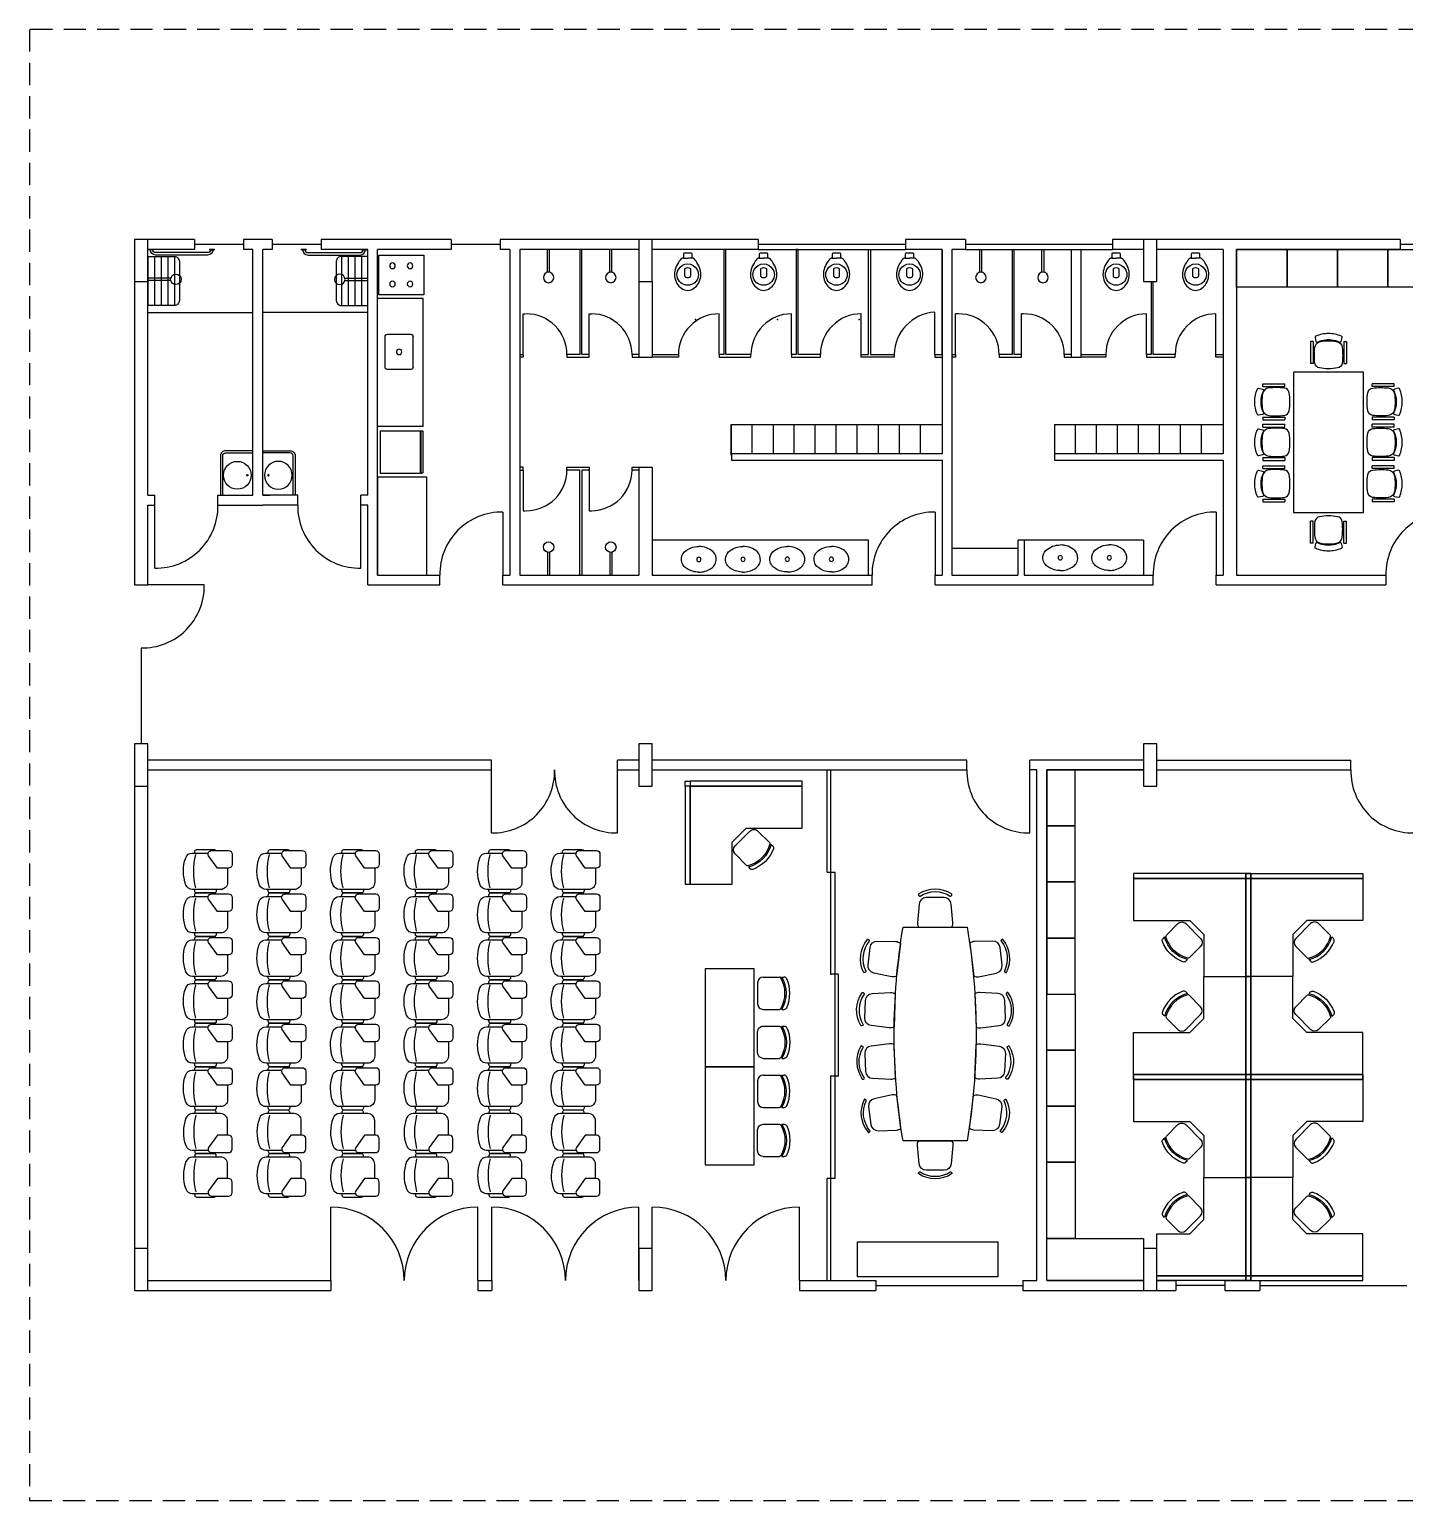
# Model space of a CAD drawing. Extents: x -1.6 to 97.8, y -3 to 18.
# Drawn here: x -1.6 to 18.03, y -3 to 18 of the extents above; entities that cross this region are included whole.
import ezdxf

# ---------------------------------------------------------------- set-up
doc = ezdxf.new("R2010")
doc.units = 0
doc.header["$LTSCALE"] = 0.05
doc.linetypes.add('HIDDEN', pattern=[9.525, 6.35, -3.175])
doc.layers.get('0').update_dxf_attribs({"linetype": 'CONTINUOUS'})
for name, color, linetype in [('1PAV$0$EQUIP', 20, 'CONTINUOUS'), ('ESTRUTURA', 7, 'CONTINUOUS'), ('FINO', 150, 'CONTINUOUS'), ('TRACEJADO', 152, 'HIDDEN')]:
    doc.layers.add(name, color=color, linetype=linetype)

# ---------------------------------------------------------------- blocks, each defined once
blk = doc.blocks.new('INF$0$CADEIRAAUDITORIO')
for points in [[(-0.255, -0.162), (-0.275, -0.162, 0.414214), (-0.305, -0.192), (-0.305, -0.439, 0.256287), (-0.291, -0.465)], [(-0.041, -0.632), (0.165, -0.632, 0.414214), (0.265, -0.532), (0.265, -0.131, 0.310055), (0.201, -0.037, 0.180153), (-0.189, -0.033, 0.316474), (-0.255, -0.127), (-0.255, -0.355)], [(0.265, -0.469), (0.285, -0.469, 0.414214), (0.315, -0.439), (0.315, -0.192, 0.414214), (0.285, -0.162), (0.265, -0.162)]]:
    blk.add_lwpolyline(points, format="xyb")
blk.add_lwpolyline([(-0.091, -0.696, 0.414214), (-0.041, -0.646), (-0.041, -0.486), (-0.216, -0.36, 0.579145), (-0.291, -0.403), (-0.291, -0.646, 0.414214), (-0.241, -0.696)], format="xyb", close=True)
blk.add_arc((0.005, -1.119), 0.97, 75.842, 104.158)
blk = doc.blocks.new('INF$0$CADEIRA')
for p, q in [((-0.08, 0.347), (-0.08, 0.379)), ((-0.08, 0.08), (-0.08, 0.312)), ((0.38, 0.347), (0.38, 0.379)), ((0.38, 0.08), (0.38, 0.312)), ((0, 0), (0.3, 0))]:
    blk.add_line(p, q)
for centre, radius, start, end in [((0.15, -0.04), 0.5, 65.6038, 114.3962), ((-0.04, 0.379), 0.04, 114.3962, 180), ((0.15, -0.04), 0.45, 59.2621, 120.7379), ((-0.06, 0.312), 0.02, 120.8102, 180), ((0.15, -0.04), 0.43, 59.1898, 120.8102), ((0.34, 0.379), 0.04, 0, 65.6038), ((0.36, 0.312), 0.02, 0, 59.1898), ((0, 0.08), 0.08, 180, 270), ((0.3, 0.08), 0.08, 270, 0)]:
    blk.add_arc(centre, radius, start, end)
blk = doc.blocks.new('INF$0$ESTACAO2_160X80')
blk.add_lwpolyline([(0, 0.7), (1.4, 0.7), (1.4, 0), (0, 0)], close=True)
blk.add_blockref('INF$0$CADEIRA', (0.2, 0.75))
at = {"xscale": -1}
blk.add_blockref('INF$0$CADEIRA', (1.2, 0.75), dxfattribs=at)
blk = doc.blocks.new('INF$0$EST_01_-_B1')
for points in [[(0, 1.67), (-0.07, 1.67), (-0.07, 0.07), (0, 0.07)], [(-0.07, 0.07), (0, 0.07), (0, 0), (-0.07, 0)], [(1.4, 0), (1.4, 0.07), (0, 0.07), (0, 0)]]:
    blk.add_lwpolyline(points, close=True)
blk.add_lwpolyline([(0.6, 1.67), (0, 1.67), (0, 0.07), (1.4, 0.07), (1.4, 0.67), (0.8, 0.67), (0.6, 0.87), (0.6, 1.67)])
at = {"extrusion": (0, 0, -1), "zscale": -1, "rotation": 45.00000000000007}
blk.add_blockref('INF$0$CADEIRA', (-0.856, 0.714), dxfattribs=at)
blk = doc.blocks.new('P02254')
for p, q in [((-0.273, 0.534), (-0.323, 0.534)), ((-0.323, 0.534), (-0.323, 0.143)), ((-0.273, 0.534), (-0.273, 0.143)), ((-0.05, 0.549), (-0.05, 0.568)), ((0.05, 0.549), (0.05, 0.568)), ((0.272, 0.534), (0.272, 0.143)), ((0.272, 0.534), (0.322, 0.534)), ((0.322, 0.534), (0.322, 0.143)), ((-0.273, 0.143), (-0.323, 0.143)), ((0.272, 0.143), (0.322, 0.143))]:
    blk.add_line(p, q)
blk.add_lwpolyline([(-0.139, 0.539, 0.340817), (-0.246, 0.427, 0.05523), (-0.244, 0.151, 0.328643), (-0.162, 0.065, 0.09095), (0.162, 0.065, 0.328643), (0.244, 0.151, 0.05523), (0.246, 0.427, 0.340817), (0.139, 0.539, 0.077917)], format="xyb", close=True)
blk.add_lwpolyline([(-0.05, 0.568, 0.100785), (-0.196, 0.525, -0.49505), (-0.225, 0.539), (-0.241, 0.61, -0.365963), (-0.229, 0.632, -0.0944), (0, 0.678, -0.0944), (0.229, 0.632, -0.365963), (0.241, 0.61), (0.225, 0.539, -0.49505), (0.196, 0.525, 0.100785), (0.05, 0.568, 0.100785)], format="xyb")
blk.add_arc((0, 0.023), 0.547, 84.7595, 95.2405)
blk = doc.blocks.new('1PAV$0$CADEIRA')
for p, q in [((-0.08, 0.347), (-0.08, 0.379)), ((-0.08, 0.08), (-0.08, 0.312)), ((0.38, 0.347), (0.38, 0.379)), ((0.38, 0.08), (0.38, 0.312)), ((0, 0), (0.3, 0))]:
    blk.add_line(p, q)
for centre, radius, start, end in [((0.15, -0.04), 0.5, 65.6038, 114.3962), ((-0.04, 0.379), 0.04, 114.3962, 180), ((0.15, -0.04), 0.45, 59.2621, 120.7379), ((-0.06, 0.312), 0.02, 120.8102, 180), ((0.15, -0.04), 0.43, 59.1898, 120.8102), ((0.34, 0.379), 0.04, 0, 65.6038), ((0.36, 0.312), 0.02, 0, 59.1898), ((0, 0.08), 0.08, 180, 270), ((0.3, 0.08), 0.08, 270, 0)]:
    blk.add_arc(centre, radius, start, end)
blk = doc.blocks.new('1PAV$0$ESTACAO1_140X160')
blk.add_lwpolyline([(-0.6, 1.4), (0, 1.4), (0, 0), (-1.6, 0), (-1.6, 0.6), (-0.8, 0.6), (-0.6, 0.8), (-0.6, 1.4)])
for points in [[(0, 0), (0, 1.4), (0.07, 1.4), (0.07, 0)], [(-1.6, -0.07), (-1.6, 0), (0, 0), (0, -0.07)], [(0.07, 0), (0.07, -0.07), (0, -0.07), (0, 0)]]:
    blk.add_lwpolyline(points, close=True)
at = {"extrusion": (0, 0, -1), "xscale": -1, "zscale": -1, "rotation": 314.9999999999999}
blk.add_blockref('1PAV$0$CADEIRA', (0.856, 0.644), dxfattribs=at)
blk = doc.blocks.new('3PAV$0$CHUV1-S')
for p, q in [((0.327, 0.015), (0, 0.015)), ((0.327, -0.015), (0, -0.015))]:
    blk.add_line(p, q)
blk.add_circle((0.4, 0), 0.075)
blk = doc.blocks.new('INF$0$BACIACOMUM_50')
at = {"color": 0, "linetype": 'BYBLOCK'}
for points in [[(0.081, -0.082, 0.059368), (0.138, -0.132, 0.082654), (0.238, -0.178, 0.104255), (0.338, -0.186, 0.107708), (0.438, -0.153, 0.088187), (0.508, -0.09, 0.163426), (0.538, 0, 0.163426), (0.508, 0.09, 0.088187), (0.438, 0.153, 0.107708), (0.338, 0.186, 0.104255), (0.238, 0.178, 0.082654), (0.138, 0.132, 0.059368), (0.081, 0.082, 0.207706), (0.078, 0.074), (0.078, 0.069), (0.078, 0.062), (0.02, 0.062, 0.402093), (0.008, 0.052), (0.008, 0), (0.008, -0.052, 0.402093), (0.02, -0.062), (0.078, -0.062), (0.078, -0.069), (0.078, -0.074, 0.207706)], [(0.16, 0, -0.268395), (0.238, 0.133, -0.179674), (0.338, 0.151, -0.170707), (0.428, 0.1, -0.179561), (0.465, 0, -0.179561), (0.428, -0.1, -0.170707), (0.338, -0.151, -0.179674), (0.238, -0.133, -0.268395)], [(0.35, -0.03, 0.183333), (0.35, 0.03, 0.302776), (0.328, 0.044), (0.232, 0.044, 0.370787), (0.232, -0.044), (0.328, -0.044, 0.302776)]]:
    blk.add_lwpolyline(points, format="xyb", close=True, dxfattribs=at)
for points in [[(0.078, 0.062), (0.078, 0)], [(0.078, -0.062), (0.078, 0)]]:
    blk.add_lwpolyline(points, dxfattribs=at)
blk = doc.blocks.new('M-CADE6')
for points in [[(0.234, 0.562, -0.421716), (0.237, 0.547), (0.23, 0.536, -0.406514), (0.215, 0.533, 0.29498), (-0.215, 0.533, -0.406514), (-0.23, 0.536), (-0.237, 0.547, -0.421716), (-0.234, 0.562, -0.295423)], [(-0.236, 0.088, -0.170598), (-0.253, 0.155), (-0.23, 0.416, -0.389031), (-0.127, 0.51), (0.127, 0.51, -0.389031), (0.23, 0.416), (0.253, 0.155, -0.170598), (0.236, 0.088)]]:
    blk.add_lwpolyline(points, format="xyb", close=True)
blk = doc.blocks.new('INF$0$CC-04')
at = {"color": 0, "linetype": 'BYBLOCK'}
for p, q in [((-0.22, 0), (0.22, 0)), ((-0.25, -0.03), (-0.25, -0.37)), ((0.25, -0.03), (0.25, -0.37)), ((-0.22, -0.4), (0.22, -0.4))]:
    blk.add_line(p, q, dxfattribs=at)
blk.add_circle((0, -0.2), 0.0386, dxfattribs=at)
for centre, start, end in [((-0.22, -0.03), 90, 180), ((0.22, -0.03), 0, 90), ((-0.22, -0.37), 180, 270), ((0.22, -0.37), 270, 0)]:
    blk.add_arc(centre, 0.03, start, end, dxfattribs=at)
blk = doc.blocks.new('INF$0$FOG-4B-S')
blk.add_lwpolyline([(-0.2825, -0.64), (0.2825, -0.64), (0.2825, 0), (-0.2825, 0)], close=True)
for centre in [(-0.13, -0.195), (0.13, -0.195), (-0.13, -0.445), (0.13, -0.445)]:
    blk.add_circle(centre, 0.04)
blk = doc.blocks.new('INF$0$GEL340-S')
for p, q in [((-0.3015, 0), (0.3015, 0)), ((0.3015, 0), (0.3015, -0.572)), ((-0.3015, 0), (-0.3015, -0.572)), ((-0.3015, -0.572), (0.3015, -0.572)), ((-0.3015, -0.582), (0.3015, -0.582)), ((-0.3015, -0.582), (-0.3015, -0.602)), ((-0.2915, -0.612), (0.2915, -0.612)), ((0.3015, -0.582), (0.3015, -0.602))]:
    blk.add_line(p, q)
for centre, start, end in [((-0.2915, -0.602), 180, 270), ((0.2915, -0.602), 270, 360)]:
    blk.add_arc(centre, 0.01, start, end)
blk = doc.blocks.new('INF$0$BARRADEFIC')
for p, q in [((-0.94, 0), (-0.865, 0)), ((-0.94, -0.005), (-0.94, 0)), ((-0.865, 0), (-0.865, -0.005)), ((-0.075, 0), (0, 0)), ((-0.075, 0), (-0.075, -0.005)), ((0, -0.005), (0, 0)), ((-0.865, -0.005), (-0.94, -0.005)), ((-0.84, -0.045), (-0.1, -0.045)), ((-0.84, -0.08), (-0.1, -0.08)), ((-0.075, -0.005), (0, -0.005))]:
    blk.add_line(p, q)
for centre, radius, start, end in [((-0.84, 0), 0.08, 183.5833, 270), ((-0.84, 0), 0.045, 186.3794, 270), ((-0.1, 0), 0.045, 270, 353.6206), ((-0.1, 0), 0.08, 270, 356.4167)]:
    blk.add_arc(centre, radius, start, end)
blk = doc.blocks.new('*X296')
at = {"layer": 'FINO'}
for p, q in [((2.858, 14.76), (2.858, 14.06)), ((2.953, 14.76), (2.953, 14.06)), ((3.048, 14.76), (3.048, 14.06)), ((3.143, 14.76), (3.143, 14.06))]:
    blk.add_line(p, q, dxfattribs=at)
blk = doc.blocks.new('*X297')
at = {"layer": 'FINO'}
for p, q in [((0.095, 14.76), (0.095, 14.06)), ((0.191, 14.76), (0.191, 14.06)), ((0.286, 14.76), (0.286, 14.06)), ((0.381, 14.76), (0.381, 14.06)), ((0.476, 14.76), (0.476, 14.061))]:
    blk.add_line(p, q, dxfattribs=at)
blk = doc.blocks.new('CUBA_REDONDA')
for centre, radius in [((0, 0.168), 0.198), ((0, 0.027), 0.00884)]:
    blk.add_circle(centre, radius)
blk = doc.blocks.new('1PAV$0$CUBA-OVAL_50')
for points in [[(0.068, 0, -0.145827), (0.116, 0.168, -0.090827), (0.161, 0.22, -0.12568), (0.235, 0.248, -0.221372), (0.356, 0.206, -0.186059), (0.433, 0, -0.186059)], [(0.068, 0, 0.145827), (0.116, -0.168, 0.090827), (0.161, -0.22, 0.12568), (0.235, -0.248, 0.221372), (0.356, -0.206, 0.186059), (0.433, 0, 0.186059)]]:
    blk.add_lwpolyline(points, format="xyb")
blk.add_circle((0.25, 0), 0.0305)

msp = doc.modelspace()

# ---------------------------------------------------------------- linework, layer by layer
for p, q in [((0.759, 15), (0.095, 15)), ((0.759, 15), (0.759, 14.86)), ((1.459, 15), (1.459, 14.86)), ((1.868, 15), (1.459, 15)), ((1.868, 15), (1.868, 14.86)), ((2.568, 15), (2.568, 14.86)), ((4.422, 15), (2.568, 15)), ((4.422, 15), (4.422, 14.86)), ((7.105, 15), (5.122, 15)), ((5.122, 15), (5.122, 14.86)), ((8.808, 15), (7.295, 15)), ((8.808, 15), (8.808, 14.86)), ((10.908, 15), (10.908, 14.86)), ((11.763, 15), (10.908, 15)), ((11.763, 15), (11.763, 14.86)), ((13.863, 15), (13.863, 14.86)), ((17.97, 15), (13.863, 15)), ((17.97, 15), (17.97, 14.86)), ((0.759, 14.86), (0.095, 14.86)), ((1.595, 14.86), (1.459, 14.86)), ((1.595, 11.35), (1.595, 14.86)), ((1.735, 11.35), (1.735, 14.86)), ((1.868, 14.86), (1.735, 14.86)), ((2.357, 14.86), (2.282, 14.86)), ((3.235, 14.86), (2.568, 14.86)), ((3.235, 11.35), (3.235, 14.86)), ((3.375, 10.21), (3.375, 14.86)), ((4.422, 14.86), (3.375, 14.86)), ((5.263, 14.86), (5.122, 14.86)), ((5.263, 14.86), (5.263, 10.21)), ((7.105, 14.86), (5.403, 14.86)), ((5.403, 14.86), (5.403, 10.21)), ((8.808, 14.86), (7.295, 14.86)), ((11.432, 14.86), (10.908, 14.86)), ((11.432, 14.86), (11.432, 11.94)), ((11.432, 13.36), (11.432, 14.86)), ((11.572, 14.86), (11.572, 10.21)), ((11.763, 14.86), (11.572, 14.86)), ((13.274, 14.86), (13.274, 13.32)), ((13.414, 13.32), (13.414, 14.86)), ((14.305, 14.86), (13.863, 14.86)), ((15.444, 14.86), (14.495, 14.86)), ((15.444, 14.86), (15.444, 11.94)), ((17.97, 14.86), (15.634, 14.86)), ((-0.095, 14.6), (-0.095, 10.07)), ((0.095, 11.35), (0.095, 14.6)), ((7.105, 14.4), (7.105, 13.32)), ((7.295, 14.4), (7.295, 13.32)), ((7.105, 13.32), (7.295, 13.32)), ((13.274, 13.32), (13.414, 13.32)), ((11.432, 11.85), (11.432, 10.21)), ((15.444, 11.85), (15.444, 10.21)), ((7.105, 11.75), (7.105, 10.21)), ((7.295, 11.75), (7.295, 10.21)), ((0.095, 11.35), (0.195, 11.35)), ((0.195, 11.21), (0.195, 11.35)), ((0.195, 11.21), (0.195, 11.35)), ((1.095, 11.21), (1.095, 11.35)), ((1.095, 11.35), (1.595, 11.35)), ((1.095, 11.21), (1.095, 11.35)), ((2.235, 11.35), (1.735, 11.35)), ((1.735, 11.35), (1.835, 11.35)), ((2.235, 11.21), (2.235, 11.35)), ((2.235, 11.21), (2.235, 11.35)), ((3.135, 11.21), (3.135, 11.35)), ((3.235, 11.35), (3.135, 11.35)), ((3.135, 11.21), (3.135, 11.35)), ((0.095, 10.07), (0.095, 11.21)), ((0.095, 11.21), (0.195, 11.21)), ((1.095, 11.21), (1.595, 11.21)), ((1.595, 11.21), (1.735, 11.21)), ((1.595, 11.21), (1.595, 11.21)), ((1.735, 11.21), (1.735, 11.21)), ((2.235, 11.21), (1.735, 11.21)), ((3.235, 11.21), (3.135, 11.21)), ((3.235, 10.07), (3.235, 11.21)), ((12.514, 10.708), (12.514, 10.21)), ((12.604, 10.708), (12.514, 10.708)), ((12.604, 10.708), (12.604, 10.21)), ((3.375, 10.21), (4.263, 10.21)), ((4.263, 10.07), (4.263, 10.21)), ((5.163, 10.07), (5.163, 10.21)), ((5.163, 10.21), (5.263, 10.21)), ((5.403, 10.21), (7.105, 10.21)), ((7.295, 10.21), (10.432, 10.21)), ((10.432, 10.07), (10.432, 10.21)), ((11.332, 10.07), (11.332, 10.21)), ((11.332, 10.21), (11.432, 10.21)), ((11.572, 10.21), (12.514, 10.21)), ((12.604, 10.21), (14.444, 10.21)), ((14.444, 10.07), (14.444, 10.21)), ((15.344, 10.07), (15.344, 10.21)), ((15.344, 10.21), (15.444, 10.21)), ((-0.095, 10.07), (0.095, 10.07)), ((3.235, 10.07), (4.263, 10.07)), ((5.163, 10.07), (10.432, 10.07)), ((11.332, 10.07), (14.444, 10.07)), ((15.344, 10.07), (17.765, 10.07)), ((5, 7.57), (0.095, 7.57)), ((5, 7.43), (5, 7.57)), ((6.8, 7.43), (6.8, 7.57)), ((7.105, 7.57), (6.8, 7.57)), ((11.785, 7.57), (7.295, 7.57)), ((11.785, 7.43), (11.785, 7.57)), ((14.305, 7.57), (12.685, 7.57)), ((12.685, 7.43), (12.685, 7.57)), ((14.495, 7.57), (17.265, 7.57)), ((17.265, 7.43), (17.265, 7.57)), ((-0.095, 7.405), (-0.095, 0.4)), ((0.095, 7.43), (5, 7.43)), ((0.095, 0.4), (0.095, 7.405)), ((6.8, 7.43), (7.105, 7.43)), ((7.295, 7.43), (11.785, 7.43)), ((12.785, 7.43), (12.685, 7.43)), ((12.785, 0.14), (12.785, 7.43)), ((12.925, 0.14), (12.925, 7.43)), ((14.305, 7.43), (12.925, 7.43)), ((12.925, 7.43), (14.305, 7.43)), ((14.495, 7.43), (17.265, 7.43)), ((0.095, 0.14), (2.705, 0.14)), ((2.705, 0.14), (2.705, 0)), ((4.805, 0.14), (4.805, 0)), ((4.805, 0.14), (5.005, 0.14)), ((5.005, 0.14), (5.005, 0)), ((9.395, 0.14), (10.485, 0.14)), ((9.395, 0.14), (9.395, 0)), ((10.485, 0.14), (10.485, 0)), ((12.585, 0.14), (12.585, 0)), ((12.585, 0.14), (12.785, 0.14)), ((12.925, 0.14), (14.305, 0.14)), ((14.495, 0.14), (14.765, 0.14)), ((14.765, 0.14), (14.765, 0)), ((15.465, 0.14), (15.465, 0)), ((15.465, 0.14), (15.965, 0.14)), ((15.965, 0.14), (15.965, 0)), ((0.095, 0), (2.705, 0)), ((4.805, 0), (5.005, 0)), ((9.395, 0), (10.485, 0)), ((12.585, 0), (14.305, 0)), ((14.495, 0), (14.765, 0)), ((15.465, 0), (15.965, 0))]:
    msp.add_line(p, q)
for points in [[(15.634, 14.86), (15.634, 10.21), (17.765, 10.21), (17.765, 10.07)], [(5.403, 13.36), (5.454, 13.36), (5.454, 13.32), (5.403, 13.32)], [(11.432, 11.94), (8.424, 11.94), (8.424, 11.85), (11.432, 11.85)], [(15.444, 11.94), (13.033, 11.94), (13.033, 11.85), (15.444, 11.85)]]:
    msp.add_lwpolyline(points)
msp.add_point((7.912, 13.86))
at = {"layer": '1PAV$0$EQUIP'}
msp.add_line((12.785, 5.512), (12.785, 5.542), dxfattribs=at)
at = {"layer": 'ESTRUTURA'}
for points in [[(-0.095, 15), (-0.095, 14.4), (0.095, 14.4), (0.095, 15)], [(7.105, 15), (7.105, 14.4), (7.295, 14.4), (7.295, 15)], [(14.305, 15), (14.305, 14.4), (14.495, 14.4), (14.495, 15)], [(-0.095, 7.8), (-0.095, 7.2), (0.095, 7.2), (0.095, 7.8)], [(7.105, 7.8), (7.105, 7.2), (7.295, 7.2), (7.295, 7.8)], [(14.305, 7.8), (14.305, 7.2), (14.495, 7.2), (14.495, 7.8)], [(-0.095, 0.6), (-0.095, 0), (0.095, 0), (0.095, 0.6)], [(7.105, 0.6), (7.105, 0), (7.295, 0), (7.295, 0.6)], [(14.305, 0.6), (14.305, 0), (14.495, 0), (14.495, 0.6)]]:
    msp.add_lwpolyline(points, close=True, dxfattribs=at)
at = {"layer": 'FINO'}
for p, q in [((1.459, 14.93), (0.759, 14.93)), ((2.568, 14.93), (1.868, 14.93)), ((5.122, 14.93), (4.422, 14.93)), ((10.908, 14.93), (8.808, 14.93)), ((13.863, 14.93), (11.763, 14.93)), ((18.67, 14.93), (17.97, 14.93)), ((6.26, 14.86), (6.26, 13.36)), ((6.29, 13.36), (6.29, 14.86)), ((8.808, 14.86), (10.908, 14.86)), ((10.381, 13.36), (10.381, 14.86)), ((10.411, 14.86), (10.411, 13.36)), ((11.763, 14.86), (13.863, 14.86)), ((12.429, 14.86), (12.429, 13.36)), ((12.459, 13.36), (12.459, 14.86)), ((14.414, 14.4), (14.414, 13.36)), ((14.444, 13.36), (14.444, 14.4)), ((4.025, 14.16), (3.375, 14.16)), ((4.025, 12.333), (4.025, 14.16)), ((0.095, 13.96), (1.595, 13.96)), ((3.235, 13.96), (1.735, 13.96)), ((5.454, 13.94), (5.484, 13.94)), ((5.454, 13.36), (5.454, 13.94)), ((6.396, 13.94), (6.426, 13.94)), ((6.396, 13.36), (6.396, 13.94)), ((8.248, 13.36), (8.248, 13.94)), ((9.283, 13.36), (9.283, 13.94)), ((10.275, 13.36), (10.275, 13.94)), ((11.326, 13.36), (11.326, 13.965)), ((11.623, 13.36), (11.623, 13.94)), ((11.665, 13.94), (11.623, 13.94)), ((12.565, 13.36), (12.565, 13.94)), ((12.595, 13.94), (12.565, 13.94)), ((14.348, 13.36), (14.348, 13.94)), ((15.338, 13.36), (15.338, 13.94)), ((6.076, 13.36), (6.076, 13.32)), ((6.26, 13.36), (6.076, 13.36)), ((6.076, 13.32), (6.396, 13.32)), ((6.396, 13.36), (6.29, 13.36)), ((6.396, 13.32), (6.396, 13.36)), ((7.105, 13.36), (7.006, 13.36)), ((7.006, 13.36), (7.006, 13.32)), ((7.006, 13.32), (7.105, 13.32)), ((7.3, 13.36), (7.668, 13.36)), ((7.668, 13.32), (7.3, 13.32)), ((7.668, 13.36), (7.668, 13.32)), ((10.275, 13.32), (10.275, 13.36)), ((10.275, 13.36), (10.381, 13.36)), ((10.746, 13.32), (10.275, 13.32)), ((10.411, 13.36), (10.746, 13.36)), ((10.746, 13.36), (10.746, 13.32)), ((11.326, 13.36), (11.432, 13.36)), ((11.326, 13.36), (11.326, 13.32)), ((11.326, 13.32), (11.432, 13.32)), ((12.245, 13.36), (12.245, 13.32)), ((12.429, 13.36), (12.245, 13.36)), ((12.245, 13.32), (12.565, 13.32)), ((12.565, 13.36), (12.459, 13.36)), ((12.565, 13.32), (12.565, 13.36)), ((13.274, 13.36), (13.175, 13.36)), ((13.175, 13.36), (13.175, 13.32)), ((13.175, 13.32), (13.274, 13.32)), ((13.414, 13.36), (13.768, 13.36)), ((13.768, 13.32), (13.414, 13.32)), ((13.768, 13.36), (13.768, 13.32)), ((14.348, 13.36), (14.348, 13.32)), ((14.414, 13.36), (14.348, 13.36)), ((14.348, 13.32), (14.758, 13.32)), ((14.758, 13.36), (14.444, 13.36)), ((14.758, 13.32), (14.758, 13.36)), ((15.338, 13.32), (15.338, 13.36)), ((15.338, 13.36), (15.444, 13.36)), ((15.444, 13.32), (15.338, 13.32)), ((4.025, 12.333), (3.375, 12.333)), ((8.421, 12.36), (11.432, 12.36)), ((8.421, 11.94), (8.421, 12.36)), ((8.421, 12.36), (8.421, 11.925)), ((8.421, 11.925), (8.421, 12.345)), ((8.721, 11.94), (8.721, 12.36)), ((9.021, 12.36), (9.021, 11.94)), ((9.321, 11.94), (9.321, 12.36)), ((9.621, 11.94), (9.621, 12.36)), ((9.921, 11.94), (9.921, 12.36)), ((10.221, 11.94), (10.221, 12.36)), ((10.521, 11.94), (10.521, 12.36)), ((10.821, 11.94), (10.821, 12.36)), ((11.121, 11.94), (11.121, 12.36)), ((13.033, 12.36), (15.444, 12.36)), ((13.033, 12.36), (13.033, 11.94)), ((13.333, 11.94), (13.333, 12.36)), ((13.633, 11.94), (13.633, 12.36)), ((13.933, 11.94), (13.933, 12.36)), ((14.233, 11.94), (14.233, 12.36)), ((14.533, 11.94), (14.533, 12.36)), ((14.833, 11.94), (14.833, 12.36)), ((15.133, 11.94), (15.133, 12.36)), ((5.454, 11.71), (5.454, 11.13)), ((6.076, 11.71), (6.076, 11.75)), ((6.076, 11.75), (6.396, 11.75)), ((6.26, 11.71), (6.076, 11.71)), ((6.26, 10.21), (6.26, 11.71)), ((6.396, 11.71), (6.29, 11.71)), ((6.29, 11.71), (6.29, 10.21)), ((6.396, 11.75), (6.396, 11.71)), ((6.396, 11.71), (6.396, 11.13)), ((7.006, 11.75), (7.105, 11.75)), ((7.006, 11.71), (7.006, 11.75)), ((7.105, 11.71), (7.006, 11.71)), ((7.105, 11.75), (7.295, 11.75)), ((5.454, 11.13), (5.484, 11.13)), ((6.396, 11.13), (6.426, 11.13)), ((10.382, 10.708), (7.295, 10.708)), ((10.382, 10.21), (10.382, 10.708)), ((12.514, 10.591), (11.572, 10.591)), ((14.306, 10.708), (12.604, 10.708)), ((14.306, 10.708), (14.306, 10.21)), ((0, 9.17), (0, 7.8)), ((9.793, 5.972), (9.793, 7.43)), ((9.843, 4.514), (9.843, 7.43)), ((9.793, 5.972), (9.903, 5.972)), ((9.903, 1.598), (9.903, 5.972)), ((9.953, 4.514), (9.843, 4.514)), ((9.953, 3.056), (9.953, 4.514)), ((9.843, 0.14), (9.843, 3.056)), ((9.953, 3.056), (9.843, 3.056)), ((11.58, 2.108), (11.58, 2.108)), ((9.903, 1.598), (9.793, 1.598)), ((9.793, 0.14), (9.793, 1.598)), ((2.705, 0.14), (2.705, 1.19)), ((4.805, 0.14), (4.805, 1.19)), ((5.005, 0.14), (5.005, 1.19)), ((7.105, 0.14), (7.105, 1.19)), ((7.295, 0.14), (7.295, 1.19)), ((9.395, 0.14), (9.395, 1.19)), ((10.485, 0.07), (12.585, 0.07)), ((15.465, 0.07), (14.765, 0.07)), ((15.965, 0.07), (18.065, 0.07))]:
    msp.add_line(p, q, dxfattribs=at)
for points in [[(0.095, 14.76), (0.475, 14.76, -0.414214), (0.545, 14.69), (0.545, 14.13, -0.414214), (0.475, 14.06), (0.095, 14.06)], [(3.235, 14.76), (2.855, 14.76, 0.414214), (2.785, 14.69), (2.785, 14.13, 0.414214), (2.855, 14.06), (3.235, 14.06)]]:
    msp.add_lwpolyline(points, format="xyb", dxfattribs=at)
at = {"layer": 'FINO', "flags": 128}
for points in [[(8.248, 13.36), (8.248, 13.32), (8.703, 13.32), (8.703, 13.36), (8.345, 13.36), (8.345, 14.86), (8.315, 14.86), (8.315, 13.36), (8.248, 13.36)], [(9.283, 13.36), (9.283, 13.32), (9.695, 13.32), (9.695, 13.36), (9.379, 13.36), (9.379, 14.86), (9.349, 14.86), (9.349, 13.36), (9.283, 13.36)], [(11.572, 13.36), (11.623, 13.36), (11.623, 13.32), (11.572, 13.32)], [(5.403, 11.71), (5.454, 11.71), (5.454, 11.75), (5.403, 11.75)], [(11.332, 11.11), (11.332, 10.21)], [(15.344, 11.11), (15.344, 10.21)], [(0.9, 10.07), (0.095, 10.07)], [(5, 6.53), (5, 7.43)], [(6.8, 6.53), (6.8, 7.43)], [(12.685, 6.53), (12.685, 7.43)]]:
    msp.add_lwpolyline(points, dxfattribs=at)
at = {"layer": 'FINO'}
for points in [[(16.354, 14.32), (15.634, 14.32), (15.634, 14.86), (16.354, 14.86)], [(17.074, 14.32), (16.354, 14.32), (16.354, 14.86), (17.074, 14.86)], [(17.794, 14.32), (17.074, 14.32), (17.074, 14.86), (17.794, 14.86)], [(18.514, 14.32), (17.794, 14.32), (17.794, 14.86), (18.514, 14.86)], [(17.446, 11.106), (17.446, 13.106), (16.446, 13.106), (16.446, 11.106)], [(4.075, 10.21), (4.075, 11.61), (3.375, 11.61), (3.375, 10.21)], [(13.33, 6.63), (13.33, 7.43), (12.925, 7.43), (12.925, 6.63)], [(13.33, 5.83), (13.33, 6.63), (12.925, 6.63), (12.925, 5.83)], [(13.33, 5.03), (13.33, 5.83), (12.925, 5.83), (12.925, 5.03)], [(13.33, 4.23), (13.33, 5.03), (12.925, 5.03), (12.925, 4.23)], [(13.33, 4.23), (13.33, 3.43), (12.925, 3.43), (12.925, 4.23)], [(13.33, 3.43), (13.33, 2.63), (12.925, 2.63), (12.925, 3.43)], [(13.33, 2.63), (13.33, 1.83), (12.925, 1.83), (12.925, 2.63)], [(13.33, 1.83), (13.33, 0.74), (12.925, 0.74), (12.925, 1.83)], [(15.765, 0.21), (15.765, 1.61), (15.835, 1.61), (15.835, 0.21)], [(12.225, 0.692), (12.225, 0.192), (10.225, 0.192), (10.225, 0.692)], [(12.925, 0.74), (14.305, 0.74), (14.305, 0.14), (12.925, 0.14)], [(14.495, 0.14), (14.495, 0.21), (15.765, 0.21), (15.765, 0.14)], [(15.835, 0.21), (15.835, 0.14), (15.765, 0.14), (15.765, 0.21)]]:
    msp.add_lwpolyline(points, close=True, dxfattribs=at)
for points in [[(1.163, 11.35), (1.163, 11.915, -0.414214), (1.203, 11.955), (1.595, 11.955), (1.595, 11.985), (1.203, 11.985, 0.414214), (1.133, 11.915), (1.133, 11.35)], [(2.167, 11.35), (2.167, 11.915, 0.414214), (2.127, 11.955), (1.735, 11.955), (1.735, 11.985), (2.127, 11.985, -0.414214), (2.197, 11.915), (2.197, 11.35)], [(10.874, 2.137, -0.083333), (10.874, 5.185), (11.789, 5.185, -0.083333), (11.789, 2.137)]]:
    msp.add_lwpolyline(points, format="xyb", close=True, dxfattribs=at)
for points in [[(0.195, 10.31), (0.195, 11.21)], [(3.135, 10.31), (3.135, 11.21)], [(5.163, 11.11), (5.163, 10.21)], [(15.165, 1.61), (15.765, 1.61), (15.765, 0.21), (14.495, 0.21), (14.495, 0.81), (14.965, 0.81), (15.165, 1.01), (15.165, 1.61)]]:
    msp.add_lwpolyline(points, dxfattribs=at)
for centre, radius, start, end in [((5.496, 13.36), 0.58, 359.9806, 90), ((6.426, 13.36), 0.58, 359.9806, 90), ((8.248, 13.36), 0.58, 90, 180.0194), ((9.283, 13.36), 0.58, 90, 180.0194), ((10.275, 13.36), 0.58, 90, 180.0194), ((11.37, 13.342), 0.625, 94.0781, 178.3312), ((11.665, 13.36), 0.58, 359.9806, 90), ((12.595, 13.36), 0.58, 359.9806, 90), ((14.348, 13.36), 0.58, 90, 180.0194), ((15.338, 13.36), 0.58, 90, 180.0194), ((5.496, 11.71), 0.58, 270, 0.0194), ((6.426, 11.71), 0.58, 270, 0.0194), ((0.212, 11.193), 0.883, 268.8664, 1.1336), ((3.118, 11.193), 0.883, 178.8664, 271.1336), ((5.146, 10.227), 0.883, 88.8664, 181.1336), ((11.315, 10.227), 0.883, 88.8664, 181.1336), ((15.327, 10.227), 0.883, 88.8664, 181.1336), ((18.648, 10.227), 0.883, 88.8664, 181.1336), ((0.017, 10.053), 0.883, 268.8664, 1.1336), ((5.017, 7.413), 0.883, 268.8664, 1.1336), ((6.783, 7.413), 0.883, 178.8664, 271.1336), ((12.668, 7.413), 0.883, 178.8664, 271.1336), ((18.148, 7.413), 0.883, 178.8664, 271.1336), ((2.705, 0.14), 1.05, 0, 90), ((4.805, 0.14), 1.05, 90, 180), ((5.005, 0.14), 1.05, 0, 90), ((7.105, 0.14), 1.05, 90, 180), ((7.295, 0.14), 1.05, 0, 90), ((9.395, 0.14), 1.05, 90, 180)]:
    msp.add_arc(centre, radius, start, end, dxfattribs=at)
for p in [(9.08, 13.86), (10.247, 13.86), (9.843, 5.972), (9.843, 4.514), (9.843, 3.056), (9.843, 1.598)]:
    msp.add_point(p, dxfattribs=at)
at = {"layer": 'TRACEJADO'}
msp.add_lwpolyline([(-1.595, 18), (-1.595, -3), (97.795, -3), (97.795, 18)], close=True, dxfattribs=at)

# ---------------------------------------------------------------- block references
at = {"layer": 'FINO'}
for name, p in [('*X297', (0, 0)), ('INF$0$BARRADEFIC', (3.222, 14.86)), ('*X296', (0, 0)), ('3PAV$0$CHUV1-S', (0.095, 14.432)), ('1PAV$0$ESTACAO1_140X160', (15.765, 3.08))]:
    msp.add_blockref(name, p, dxfattribs=at)
at = {"layer": 'FINO', "xscale": -1}
for name, p in [('INF$0$BARRADEFIC', (0.108, 14.86)), ('3PAV$0$CHUV1-S', (3.235, 14.432)), ('M-CADE6', (11.332, 5.097)), ('1PAV$0$ESTACAO1_140X160', (15.835, 3.08)), ('1PAV$0$ESTACAO1_140X160', (15.835, 0.21))]:
    msp.add_blockref(name, p, dxfattribs=at)
for name, p, rotation in [('INF$0$FOG-4B-S', (3.392, 14.496), 90.00000000000733), ('3PAV$0$CHUV1-S', (5.815, 14.86), 89.99999999999999), ('3PAV$0$CHUV1-S', (6.702, 14.86), 89.99999999999999), ('3PAV$0$CHUV1-S', (11.984, 14.86), 89.99999999999999), ('3PAV$0$CHUV1-S', (12.871, 14.86), 89.99999999999999), ('INF$0$CC-04', (3.881, 13.397), 270.0000000000074), ('INF$0$GEL340-S', (3.409, 11.969), 90.00000000000733), ('CUBA_REDONDA', (1.789, 11.636), 270.0000000306062), ('1PAV$0$CUBA-OVAL_50', (7.959, 10.185), 270), ('1PAV$0$CUBA-OVAL_50', (8.589, 10.186), 270), ('1PAV$0$CUBA-OVAL_50', (9.222, 10.187), 270), ('1PAV$0$CUBA-OVAL_50', (9.852, 10.187), 270), ('1PAV$0$CUBA-OVAL_50', (13.118, 10.208), 270), ('1PAV$0$CUBA-OVAL_50', (13.818, 10.209), 270), ('INF$0$CADEIRAAUDITORIO', (0.602, 5.988), 89.99999999999999), ('INF$0$CADEIRAAUDITORIO', (1.652, 5.988), 89.99999999999999), ('INF$0$CADEIRAAUDITORIO', (2.702, 5.988), 89.99999999999999), ('INF$0$CADEIRAAUDITORIO', (3.752, 5.988), 89.99999999999999), ('INF$0$CADEIRAAUDITORIO', (4.802, 5.988), 89.99999999999999), ('INF$0$CADEIRAAUDITORIO', (5.852, 5.988), 89.99999999999999), ('1PAV$0$ESTACAO1_140X160', (15.765, 5.88), 180), ('INF$0$CADEIRAAUDITORIO', (0.602, 5.368), 89.99999999999999), ('INF$0$CADEIRAAUDITORIO', (1.652, 5.368), 89.99999999999999), ('INF$0$CADEIRAAUDITORIO', (2.702, 5.368), 89.99999999999999), ('INF$0$CADEIRAAUDITORIO', (3.752, 5.368), 89.99999999999999), ('INF$0$CADEIRAAUDITORIO', (4.802, 5.368), 89.99999999999999), ('INF$0$CADEIRAAUDITORIO', (5.852, 5.368), 89.99999999999999), ('INF$0$CADEIRAAUDITORIO', (0.602, 4.748), 89.99999999999999), ('INF$0$CADEIRAAUDITORIO', (1.652, 4.748), 89.99999999999999), ('INF$0$CADEIRAAUDITORIO', (2.702, 4.748), 89.99999999999999), ('INF$0$CADEIRAAUDITORIO', (3.752, 4.748), 89.99999999999999), ('INF$0$CADEIRAAUDITORIO', (4.802, 4.748), 89.99999999999999), ('INF$0$CADEIRAAUDITORIO', (5.852, 4.748), 89.99999999999999), ('M-CADE6', (11.767, 4.711), 276.61292839566), ('INF$0$CADEIRAAUDITORIO', (0.602, 4.128), 89.99999999999999), ('INF$0$CADEIRAAUDITORIO', (1.652, 4.128), 89.99999999999999), ('INF$0$CADEIRAAUDITORIO', (2.702, 4.128), 89.99999999999999), ('INF$0$CADEIRAAUDITORIO', (3.752, 4.128), 89.99999999999999), ('INF$0$CADEIRAAUDITORIO', (4.802, 4.128), 89.99999999999999), ('INF$0$CADEIRAAUDITORIO', (5.852, 4.128), 89.99999999999999), ('INF$0$ESTACAO2_160X80', (8.048, 3.192), 270), ('M-CADE6', (11.821, 3.994), 272.093535415799), ('INF$0$CADEIRAAUDITORIO', (0.602, 3.508), 89.99999999999999), ('INF$0$CADEIRAAUDITORIO', (1.652, 3.508), 89.99999999999999), ('INF$0$CADEIRAAUDITORIO', (2.702, 3.508), 89.99999999999999), ('INF$0$CADEIRAAUDITORIO', (3.752, 3.508), 89.99999999999999), ('INF$0$CADEIRAAUDITORIO', (4.802, 3.508), 89.99999999999999), ('INF$0$CADEIRAAUDITORIO', (5.852, 3.508), 89.99999999999999), ('M-CADE6', (10.844, 3.275), 92.42585756407492), ('INF$0$CADEIRAAUDITORIO', (0.602, 2.888), 89.99999999999999), ('INF$0$CADEIRAAUDITORIO', (1.652, 2.888), 89.99999999999999), ('INF$0$CADEIRAAUDITORIO', (2.702, 2.888), 89.99999999999999), ('INF$0$CADEIRAAUDITORIO', (3.752, 2.888), 89.99999999999999), ('INF$0$CADEIRAAUDITORIO', (4.802, 2.888), 89.99999999999999), ('INF$0$CADEIRAAUDITORIO', (5.852, 2.888), 89.99999999999999), ('INF$0$ESTACAO2_160X80', (8.048, 1.792), 270), ('1PAV$0$ESTACAO1_140X160', (15.765, 3.01), 180), ('M-CADE6', (10.903, 2.558), 96.94525054393671)]:
    msp.add_blockref(name, p, dxfattribs=dict(at, rotation=rotation))
at = {"layer": 'FINO', "extrusion": (0, 0, -1), "xscale": -1, "zscale": -1}
for name, p, rotation in [('INF$0$BACIACOMUM_50', (-7.8, 14.813), 89.99999999999999), ('INF$0$BACIACOMUM_50', (-8.884, 14.813), 89.99999999999999), ('INF$0$BACIACOMUM_50', (-9.924, 14.813), 89.99999999999999), ('INF$0$BACIACOMUM_50', (-10.967, 14.813), 89.99999999999999), ('INF$0$BACIACOMUM_50', (-13.915, 14.813), 90.00000000000085), ('INF$0$BACIACOMUM_50', (-15.049, 14.813), 90.00000000000085), ('1PAV$0$CADEIRA', (-14.909, 0.854), 314.9999999999999)]:
    msp.add_blockref(name, p, dxfattribs=dict(at, rotation=rotation))
at = {"layer": 'FINO', "yscale": 0.7999999999999545, "zscale": 0.7999999999999545}
for p, xscale, rotation in [((16.946, 13.116), -0.7999999999999545, 359.9999999999964), ((16.436, 12.685), 0.7999999999999545, 90.00000000000827), ((17.456, 12.685), -0.7999999999999545, 269.9999999999919), ((16.436, 12.106), 0.7999999999999545, 90.00000000000827), ((17.456, 12.106), -0.7999999999999545, 269.9999999999919), ((16.436, 11.515), 0.7999999999999545, 90.00000000000827), ((17.456, 11.515), -0.7999999999999545, 269.9999999999919), ((16.946, 11.096), 0.7999999999999545, 180.0000000000038)]:
    msp.add_blockref('P02254', p, dxfattribs=dict(at, xscale=xscale, rotation=rotation))
at = {"layer": 'FINO'}
for name, p, rotation in [('CUBA_REDONDA', (1.541, 11.636), 89.99999996939377), ('3PAV$0$CHUV1-S', (5.815, 10.21), 90), ('3PAV$0$CHUV1-S', (6.702, 10.21), 90), ('INF$0$EST_01_-_B1', (7.763, 7.2), 270), ('1PAV$0$ESTACAO1_140X160', (15.835, 5.88), 180), ('M-CADE6', (10.896, 4.711), 83.38707160434006), ('M-CADE6', (10.842, 3.994), 87.90646458420116), ('M-CADE6', (11.819, 3.275), 267.574142435925), ('1PAV$0$ESTACAO1_140X160', (15.835, 3.01), 180), ('M-CADE6', (11.761, 2.558), 263.0547494560633), ('INF$0$CADEIRAAUDITORIO', (0.602, 2.258), 90.00000000000006), ('INF$0$CADEIRAAUDITORIO', (1.652, 2.258), 90.00000000000006), ('INF$0$CADEIRAAUDITORIO', (2.702, 2.258), 90.00000000000006), ('INF$0$CADEIRAAUDITORIO', (3.752, 2.258), 90.00000000000006), ('INF$0$CADEIRAAUDITORIO', (4.802, 2.258), 90.00000000000006), ('INF$0$CADEIRAAUDITORIO', (5.852, 2.258), 90.00000000000006), ('M-CADE6', (11.332, 2.225), 180), ('INF$0$CADEIRAAUDITORIO', (0.602, 1.638), 90.00000000000006), ('INF$0$CADEIRAAUDITORIO', (1.652, 1.638), 90.00000000000006), ('INF$0$CADEIRAAUDITORIO', (2.702, 1.638), 90.00000000000006), ('INF$0$CADEIRAAUDITORIO', (3.752, 1.638), 90.00000000000006), ('INF$0$CADEIRAAUDITORIO', (4.802, 1.638), 90.00000000000006), ('INF$0$CADEIRAAUDITORIO', (5.852, 1.638), 90.00000000000006)]:
    msp.add_blockref(name, p, dxfattribs=dict(at, rotation=rotation))

doc.saveas('drawing.dxf')
